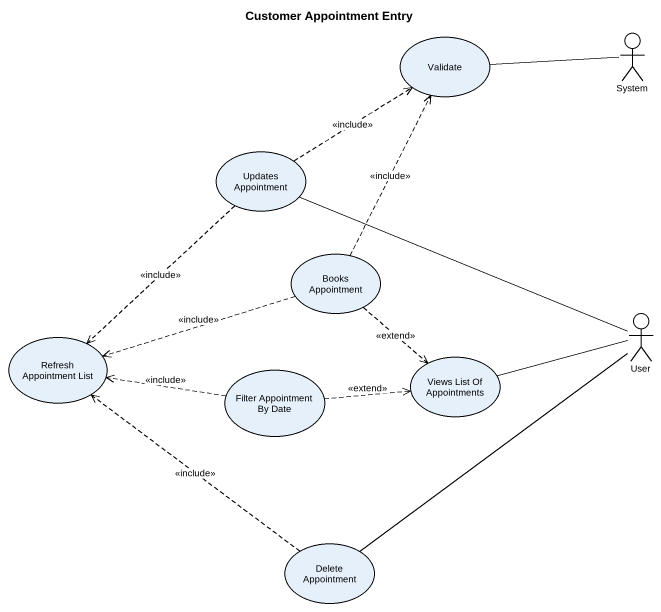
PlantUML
@startuml
title Customer Appointment Entry
usecase Validate
actor System
usecase "Updates Appointment" as Updates_Appointment
usecase "Books Appointment" as Books_Appointment
actor User
usecase "Refresh Appointment List" as Refresh_Appointment_List
usecase "Filter Appointment By Date" as Filter_Appointment_By_Date
usecase "Views List Of Appointments" as Views_List_Of_Appointments
usecase "Delete Appointment" as Delete_Appointment
System -left- Validate
Updates_Appointment .up.> Validate : <<include>>
Updates_Appointment ..> Refresh_Appointment_List : <<include>>
Books_Appointment .up.> Validate : <<include>>
Books_Appointment .left.> Refresh_Appointment_List : <<include>>
Books_Appointment ..> Views_List_Of_Appointments : <<extend>>
User -left- Updates_Appointment
User -left- Views_List_Of_Appointments
User -- Delete_Appointment
Filter_Appointment_By_Date .left.> Refresh_Appointment_List : <<include>>
Filter_Appointment_By_Date .right.> Views_List_Of_Appointments : <<extend>>
Delete_Appointment .up.> Refresh_Appointment_List : <<include>>
@enduml
